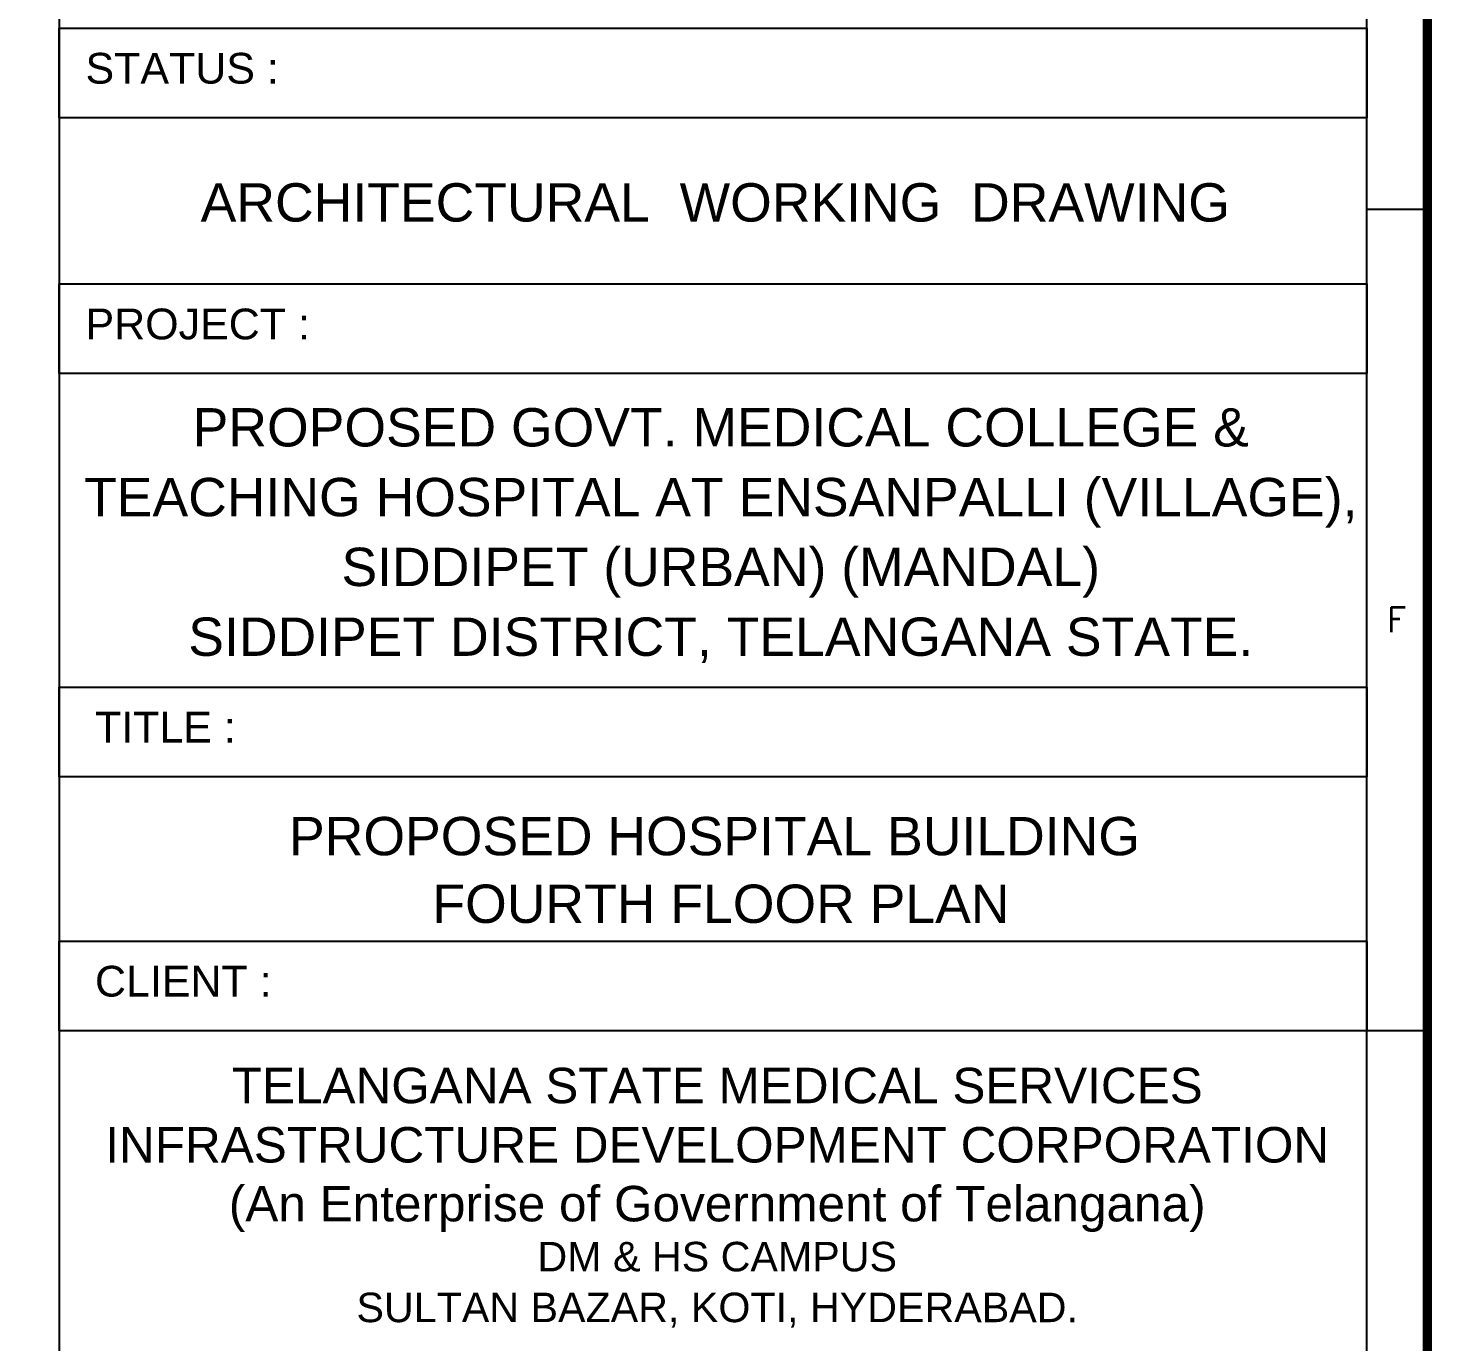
# Model space of a CAD drawing. Extents: x 7620542 to 7843793, y -6476226 to -6093835.
# Drawn here: x 7810962 to 7843793, y -6444996 to -6414280 of the extents above; entities that cross this region are included whole.
import ezdxf
from ezdxf.enums import TextEntityAlignment as Align

# ---------------------------------------------------------------- set-up
doc = ezdxf.new("R2010")
doc.units = 0
doc.header["$LTSCALE"] = 600
doc.header["$MEASUREMENT"] = 0
doc.layers.add('TITLE', color=7, linetype='CONTINUOUS')
doc.styles.add('ari', font='arial.ttf')
doc.styles.add('ARIAL', font='arial.ttf')
doc.styles.add('ROMANS', font='romans.shx')

# ---------------------------------------------------------------- blocks, each defined once
blk = doc.blocks.new('A$C66962185')
at = {"layer": 'TITLE'}
blk.add_line((360.704, -141176.034), (360.704, -140930.66), dxfattribs=at)
at = {"layer": 'TITLE', "color": 7}
for p, q in [((363, -141084.592), (360.704, -141084.592)), ((363, -141115.838), (360.704, -141115.838))]:
    blk.add_line(p, q, dxfattribs=at)
at = {"layer": 'TITLE', "color": 7, "const_width": 0.355}
blk.add_lwpolyline([(363, -140928.365), (363, -141178.329), (0, -141178.329), (0, -140928.365)], close=True, dxfattribs=at)
at = {"layer": 'TITLE', "color": 7, "style": 'ROMANS'}
blk.add_text('F', height=0.952, dxfattribs=at).set_placement((361.828, -141100.19), align=Align.MIDDLE)

msp = doc.modelspace()

# ---------------------------------------------------------------- linework, layer by layer
at = {"layer": 'TITLE'}
msp.add_line((7811686.312, -6323945.109, -14.83), (7811686.312, -6474706.886, -14.83), dxfattribs=at)
at = {"layer": 'TITLE', "elevation": -14.83}
for points in [[(7811686.312, -6414279.88), (7842273.873, -6414279.88), (7842273.873, -6416377.588), (7811686.312, -6416377.588)], [(7811686.312, -6420258.721), (7842273.873, -6420258.721), (7842273.873, -6422356.429), (7811686.312, -6422356.429)], [(7811686.312, -6429685.33), (7842273.873, -6429685.33), (7842273.873, -6431783.038), (7811686.312, -6431783.038)], [(7811686.312, -6435623.948), (7842273.873, -6435623.948), (7842273.873, -6437721.656), (7811686.312, -6437721.656)]]:
    msp.add_lwpolyline(points, close=True, dxfattribs=at)

# ---------------------------------------------------------------- block references
at = {"layer": 'TITLE', "xscale": 614.4175770664588, "yscale": 614.4175710082054, "zscale": 614.4175728063115}
msp.add_blockref('A$C66962185', (7620650.707, 80266328.743, -14.83), dxfattribs=at)

# ---------------------------------------------------------------- texts
at = {"layer": 'TITLE', "color": 7, "style": 'ARIAL'}
for s, p in [('STATUS :', (7812304.717, -6415578.18, -11.937)), ('PROJECT :', (7812304.717, -6421557.02, -11.937)), ('TITLE :', (7812526.181, -6430983.629, -11.937)), ('CLIENT :', (7812526.181, -6436922.248, -11.937))]:
    msp.add_text(s, height=719.2142, dxfattribs=at).set_placement(p)
at = {"layer": 'TITLE', "color": 6, "style": 'ari', "oblique": 360}
for s, p in [('ARCHITECTURAL  WORKING  DRAWING', (7827032.799, -6418803.262, -14.83)), ('PROPOSED GOVT. MEDICAL COLLEGE &', (7827161.419, -6424061.274, -14.83)), ('TEACHING HOSPITAL AT ENSANPALLI (VILLAGE),', (7827161.419, -6425692.972, -14.83)), ('SIDDIPET (URBAN) (MANDAL)', (7827161.419, -6427324.67, -14.83)), ('SIDDIPET DISTRICT, TELANGANA STATE.', (7827161.419, -6428956.368, -14.83)), ('PROPOSED HOSPITAL BUILDING', (7827015.033, -6433618.901, -14.83))]:
    msp.add_text(s, height=896.44105, rotation=0.0000488, dxfattribs=at).set_placement(p, align=Align.CENTER)
at = {"layer": 'TITLE', "color": 10, "style": 'ari', "oblique": 360}
msp.add_text('FOURTH FLOOR PLAN', height=896.44105, rotation=0.0000488, dxfattribs=at).set_placement((7827166.133, -6435200.225, -14.83), align=Align.CENTER)
at = {"layer": 'TITLE', "color": 6, "style": 'ARIAL', "oblique": 360, "width": 1}
for s, p in [('TELANGANA STATE MEDICAL SERVICES', (7827078.625, -6439415.86, -14.83)), ('INFRASTRUCTURE DEVELOPMENT CORPORATION', (7827078.625, -6440801.822, -14.83)), ('(An Enterprise of Government of Telangana)', (7827078.625, -6442177.886, -14.83))]:
    msp.add_text(s, height=828.78967, rotation=359.9993609, dxfattribs=at).set_placement(p, align=Align.CENTER)
at = {"layer": 'TITLE', "color": 7, "style": 'ari', "oblique": 360, "width": 1}
for s, p in [('DM & HS CAMPUS', (7827078.625, -6443346.746, -14.83)), ('SULTAN BAZAR, KOTI, HYDERABAD.', (7827078.625, -6444534.398, -14.83))]:
    msp.add_text(s, height=690.14511, rotation=359.9994097, dxfattribs=at).set_placement(p, align=Align.CENTER)

doc.saveas('drawing.dxf')
